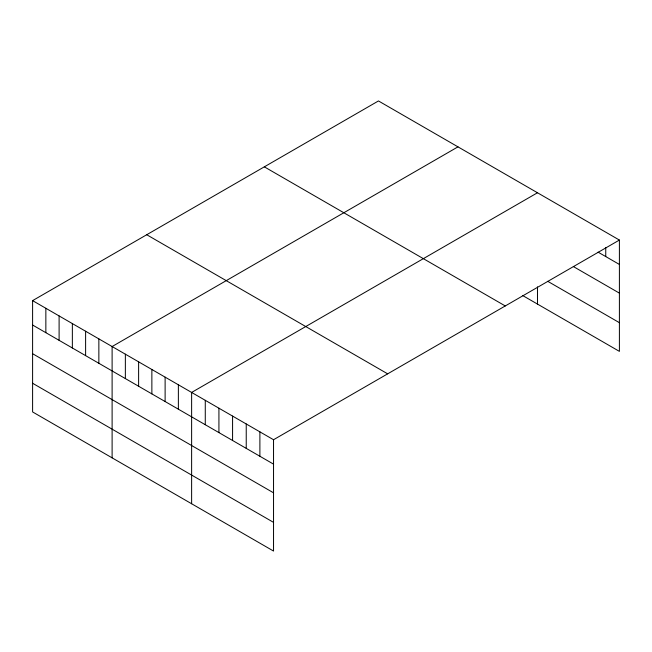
<?xml version="1.0" encoding="UTF-8"?>
<svg xmlns="http://www.w3.org/2000/svg" width="652" height="652" viewBox="0 0 652 652"><rect width="100%" height="100%" fill="white"/><g stroke="black" fill="none" stroke-linecap="round" stroke-linejoin="round"><path stroke-width="0.98" d="M619.4 240.058L273.538 439.733L273.538 551.054L32.6 411.942L32.6 300.629L378.462 100.946L619.4 240.058L619.4 351.371L522.57 295.47M457.973 146.855L112.111 346.538L112.111 457.851M537.484 192.756L191.623 392.439L191.623 503.751M598.063 252.137L619.4 264.451M573.32 266.529L619.4 293.131M547.721 281.305L619.4 322.683M264.329 166.847L505.267 305.951M146.733 234.736L387.671 373.84M32.6 300.629L273.538 439.733M32.6 325.03L273.538 464.134M32.6 353.71L273.538 492.814M32.6 383.262L273.538 522.366M605.749 247.418L605.749 256.57M537.484 286.864L537.484 304.077M259.887 431.852L259.887 456.245M246.236 423.971L246.236 448.364M232.577 416.09L232.577 440.483M218.925 408.201L218.925 432.602M205.274 400.32L205.274 424.721M178.371 384.786L178.371 409.187M165.119 377.141L165.119 401.534M151.867 369.488L151.867 393.881M138.615 361.836L138.615 386.237M125.363 354.183L125.363 378.584M98.859 338.885L98.859 363.278M85.608 331.232L85.608 355.633M72.356 323.579L72.356 347.981M59.104 315.935L59.104 340.328M45.852 308.282L45.852 332.675"/></g></svg>
